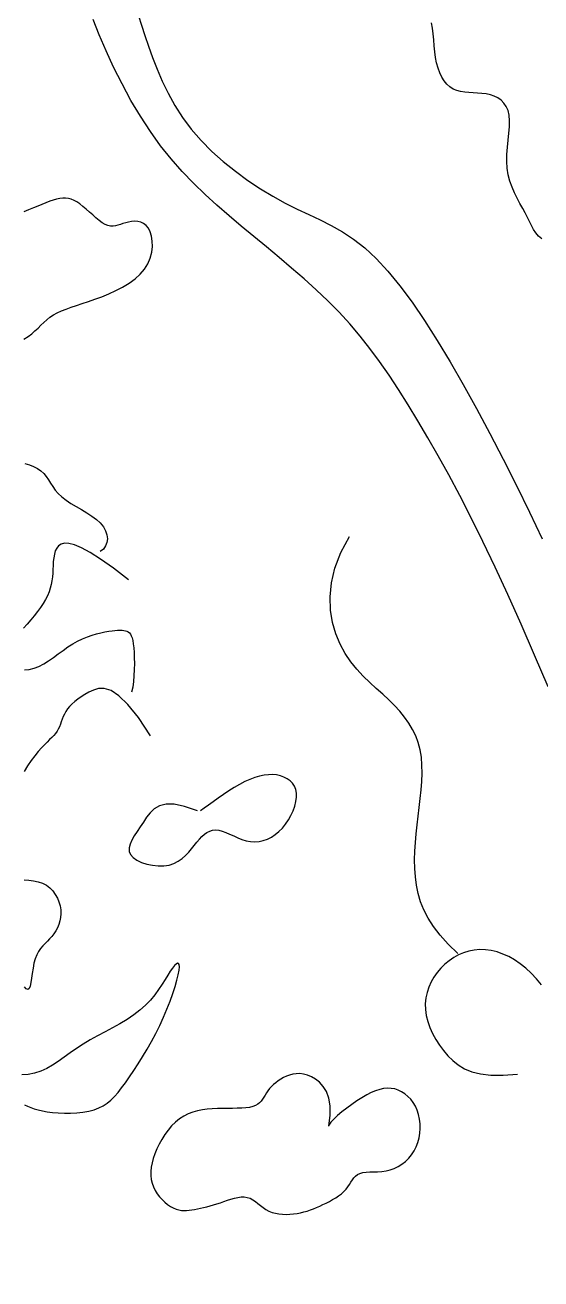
# Model space of a CAD drawing. Extents: x 2475 to 5335, y 627 to 2827.
# Drawn here: x 3945.7 to 4078.4, y 2049.3 to 2372.1 of the extents above; entities that cross this region are included whole.
import ezdxf

# ---------------------------------------------------------------- set-up
doc = ezdxf.new("R2010")
doc.units = 0
doc.header["$MEASUREMENT"] = 0
doc.layers.add('3', color=3, linetype='CONTINUOUS')
doc.layers.add('7', color=7, linetype='CONTINUOUS')

msp = doc.modelspace()

# ---------------------------------------------------------------- linework, layer by layer
at = {"layer": '3'}
for points in [[(4080.23, 2201.76), (4076.75, 2209.92), (4073.28, 2217.88), (4069.89, 2225.47), (4066.61, 2232.56), (4063.46, 2239.15), (4060.42, 2245.27), (4057.49, 2250.97), (4054.66, 2256.27), (4051.92, 2261.23), (4049.28, 2265.87), (4046.71, 2270.23), (4044.22, 2274.34), (4041.77, 2278.24), (4039.34, 2281.93), (4036.9, 2285.45), (4034.42, 2288.81), (4031.88, 2292.03), (4029.25, 2295.14), (4026.49, 2298.15), (4023.6, 2301.08), (4020.58, 2303.95), (4017.46, 2306.77), (4014.27, 2309.54), (4011.04, 2312.27), (4007.78, 2314.97), (4004.53, 2317.65), (4001.31, 2320.33), (3998.15, 2323.01), (3995.04, 2325.72), (3992, 2328.51), (3989.02, 2331.39), (3986.12, 2334.42), (3983.31, 2337.62), (3980.57, 2341.03), (3977.92, 2344.69), (3975.37, 2348.6), (3972.93, 2352.71), (3970.63, 2356.95), (3968.48, 2361.22), (3966.51, 2365.46), (3964.74, 2369.58), (3963.18, 2373.51)], [(3974.88, 2374.45), (3975.68, 2372.03), (3976.53, 2369.44), (3977.47, 2366.68), (3978.5, 2363.77), (3979.67, 2360.75), (3980.99, 2357.66), (3982.5, 2354.53), (3984.23, 2351.4), (3986.19, 2348.3), (3988.43, 2345.28), (3990.95, 2342.37), (3993.71, 2339.58), (3996.67, 2336.93), (3999.78, 2334.44), (4002.97, 2332.11), (4006.21, 2329.96), (4009.44, 2328.01), (4012.61, 2326.27), (4015.68, 2324.73), (4018.67, 2323.32), (4021.58, 2321.93), (4024.46, 2320.48), (4027.31, 2318.86), (4030.18, 2316.97), (4033.07, 2314.72), (4036.01, 2312.01), (4039.02, 2308.77), (4042.1, 2305), (4045.24, 2300.75), (4048.45, 2296.04), (4051.71, 2290.92), (4055.02, 2285.42), (4058.38, 2279.56), (4061.78, 2273.39), (4065.21, 2266.95), (4068.65, 2260.3), (4072.07, 2253.52), (4075.43, 2246.66), (4078.71, 2239.8)], [(4078.62, 2317.02), (4077.8, 2317.78), (4077.1, 2318.61), (4076.5, 2319.5), (4075.96, 2320.46), (4075.45, 2321.48), (4074.92, 2322.57), (4074.34, 2323.71), (4073.7, 2324.91), (4073, 2326.18), (4072.29, 2327.51), (4071.6, 2328.9), (4070.97, 2330.37), (4070.42, 2331.91), (4069.99, 2333.52), (4069.71, 2335.22), (4069.61, 2336.99), (4069.65, 2338.81), (4069.78, 2340.65), (4069.96, 2342.46), (4070.14, 2344.22), (4070.27, 2345.9), (4070.31, 2347.46), (4070.21, 2348.86), (4069.93, 2350.08), (4069.49, 2351.13), (4068.89, 2352.01), (4068.16, 2352.74), (4067.32, 2353.33), (4066.39, 2353.78), (4065.38, 2354.13), (4064.32, 2354.36), (4063.23, 2354.51), (4062.11, 2354.59), (4060.99, 2354.65), (4059.88, 2354.71), (4058.79, 2354.8), (4057.74, 2354.96), (4056.74, 2355.22), (4055.81, 2355.61), (4054.96, 2356.16), (4054.19, 2356.87), (4053.5, 2357.71), (4052.9, 2358.7), (4052.37, 2359.8), (4051.93, 2361.02), (4051.57, 2362.34), (4051.3, 2363.75), (4051.1, 2365.24), (4050.95, 2366.77), (4050.82, 2368.32), (4050.67, 2369.85), (4050.48, 2371.31), (4050.21, 2372.69)], [(3945.4, 2291.27), (3946.45, 2291.93), (3947.39, 2292.62), (3948.23, 2293.34), (3949.02, 2294.07), (3949.77, 2294.8), (3950.51, 2295.52), (3951.27, 2296.22), (3952.09, 2296.87), (3952.98, 2297.47), (3953.97, 2298.01), (3955.06, 2298.51), (3956.25, 2298.98), (3957.54, 2299.43), (3958.93, 2299.89), (3960.41, 2300.38), (3961.99, 2300.91), (3963.67, 2301.49), (3965.42, 2302.16), (3967.22, 2302.9), (3969.02, 2303.73), (3970.78, 2304.65), (3972.44, 2305.66), (3973.97, 2306.76), (3975.32, 2307.96), (3976.44, 2309.26), (3977.29, 2310.66), (3977.9, 2312.12), (3978.27, 2313.59), (3978.43, 2315.05), (3978.41, 2316.44), (3978.21, 2317.72), (3977.87, 2318.86), (3977.41, 2319.8), (3976.84, 2320.52), (3976.19, 2321.03), (3975.47, 2321.36), (3974.7, 2321.53), (3973.91, 2321.58), (3973.11, 2321.52), (3972.33, 2321.38), (3971.58, 2321.19), (3970.87, 2320.97), (3970.21, 2320.75), (3969.57, 2320.56), (3968.94, 2320.41), (3968.31, 2320.33), (3967.67, 2320.35), (3967.01, 2320.49), (3966.3, 2320.77), (3965.55, 2321.21), (3964.76, 2321.79), (3963.93, 2322.46), (3963.09, 2323.2), (3962.25, 2323.96), (3961.4, 2324.71), (3960.58, 2325.42), (3959.78, 2326.04), (3959.02, 2326.55), (3958.28, 2326.96), (3957.56, 2327.25), (3956.85, 2327.44), (3956.13, 2327.54), (3955.39, 2327.54), (3954.62, 2327.46), (3953.81, 2327.29), (3952.95, 2327.04), (3952.04, 2326.73), (3951.07, 2326.36), (3950.04, 2325.94), (3948.96, 2325.49), (3947.82, 2325.02), (3946.61, 2324.52), (3945.34, 2324.03)], [(3945.67, 2259.23), (3946.81, 2258.88), (3947.89, 2258.44), (3948.89, 2257.92), (3949.76, 2257.31), (3950.5, 2256.61), (3951.13, 2255.85), (3951.7, 2255.02), (3952.24, 2254.16), (3952.82, 2253.27), (3953.46, 2252.37), (3954.22, 2251.48), (3955.13, 2250.61), (3956.23, 2249.77), (3957.47, 2248.96), (3958.81, 2248.16), (3960.19, 2247.36), (3961.56, 2246.55), (3962.86, 2245.71), (3964.05, 2244.83), (3965.05, 2243.91), (3965.85, 2242.93), (3966.41, 2241.91), (3966.75, 2240.88), (3966.87, 2239.87), (3966.75, 2238.9), (3966.41, 2238.01), (3965.85, 2237.21), (3965.05, 2236.54)], [(4057.03, 2133.06), (4054.54, 2135.47), (4052.46, 2137.78), (4050.74, 2140.02), (4049.35, 2142.19), (4048.26, 2144.32), (4047.43, 2146.42), (4046.81, 2148.53), (4046.38, 2150.65), (4046.1, 2152.8), (4045.94, 2154.97), (4045.9, 2157.18), (4045.96, 2159.4), (4046.09, 2161.65), (4046.29, 2163.9), (4046.53, 2166.17), (4046.8, 2168.44), (4047.07, 2170.7), (4047.33, 2172.96), (4047.56, 2175.19), (4047.72, 2177.38), (4047.8, 2179.53), (4047.78, 2181.61), (4047.63, 2183.62), (4047.32, 2185.55), (4046.84, 2187.38), (4046.19, 2189.13), (4045.39, 2190.79), (4044.43, 2192.4), (4043.33, 2193.95), (4042.1, 2195.45), (4040.75, 2196.93), (4039.28, 2198.38), (4037.7, 2199.83), (4036.05, 2201.31), (4034.37, 2202.85), (4032.69, 2204.48), (4031.06, 2206.25), (4029.49, 2208.19), (4028.04, 2210.34), (4026.74, 2212.73), (4025.63, 2215.39), (4024.78, 2218.32), (4024.26, 2221.48), (4024.14, 2224.88), (4024.5, 2228.49), (4025.4, 2232.3), (4026.93, 2236.29), (4029.14, 2240.44)], [(3972.3, 2229.3), (3968.4, 2232.27), (3965.12, 2234.59), (3962.4, 2236.32), (3960.18, 2237.53), (3958.38, 2238.29), (3956.96, 2238.66), (3955.85, 2238.7), (3954.99, 2238.48), (3954.33, 2238.06), (3953.83, 2237.47), (3953.47, 2236.75), (3953.22, 2235.91), (3953.06, 2234.98), (3952.96, 2234), (3952.9, 2232.99), (3952.85, 2231.98), (3952.79, 2230.99), (3952.71, 2230.01), (3952.58, 2229.05), (3952.41, 2228.09), (3952.18, 2227.14), (3951.87, 2226.18), (3951.47, 2225.2), (3950.97, 2224.21), (3950.36, 2223.19), (3949.66, 2222.15), (3948.88, 2221.1), (3948.04, 2220.04), (3947.15, 2218.97), (3946.23, 2217.89), (3945.31, 2216.83)], [(3945.52, 2206.09), (3946.76, 2206.21), (3948.02, 2206.52), (3949.27, 2207.01), (3950.51, 2207.67), (3951.75, 2208.45), (3952.98, 2209.32), (3954.21, 2210.22), (3955.45, 2211.13), (3956.69, 2212.01), (3957.95, 2212.82), (3959.21, 2213.52), (3960.47, 2214.11), (3961.71, 2214.61), (3962.93, 2215.03), (3964.1, 2215.37), (3965.21, 2215.64), (3966.25, 2215.86), (3967.2, 2216.03), (3968.06, 2216.16), (3968.82, 2216.26), (3969.5, 2216.32), (3970.1, 2216.33), (3970.63, 2216.32), (3971.11, 2216.26), (3971.52, 2216.16), (3971.9, 2216.03), (3972.23, 2215.86), (3972.53, 2215.63), (3972.79, 2215.32), (3973.02, 2214.9), (3973.22, 2214.37), (3973.39, 2213.69), (3973.53, 2212.84), (3973.64, 2211.81), (3973.73, 2210.58), (3973.78, 2209.2), (3973.8, 2207.71), (3973.77, 2206.16), (3973.7, 2204.6), (3973.56, 2203.08), (3973.37, 2201.65), (3973.1, 2200.35)], [(3977.93, 2189.1), (3974.83, 2193.8), (3972.14, 2197.19), (3969.81, 2199.44), (3967.81, 2200.76), (3966.07, 2201.31), (3964.58, 2201.31), (3963.27, 2200.92), (3962.1, 2200.35), (3961.05, 2199.75), (3960.09, 2199.14), (3959.22, 2198.54), (3958.45, 2197.92), (3957.76, 2197.31), (3957.16, 2196.68), (3956.64, 2196.04), (3956.2, 2195.39), (3955.83, 2194.74), (3955.52, 2194.07), (3955.26, 2193.41), (3955.01, 2192.75), (3954.77, 2192.1), (3954.52, 2191.47), (3954.24, 2190.87), (3953.92, 2190.3), (3953.54, 2189.76), (3953.09, 2189.24), (3952.58, 2188.71), (3952.01, 2188.14), (3951.37, 2187.52), (3950.68, 2186.82), (3949.92, 2186.01), (3949.09, 2185.08), (3948.21, 2184), (3947.29, 2182.78), (3946.35, 2181.43), (3945.42, 2179.97)], [(3990.01, 2169.8), (3986.73, 2170.96), (3984.07, 2171.51), (3981.95, 2171.52), (3980.27, 2171.1), (3978.94, 2170.33), (3977.87, 2169.32), (3976.96, 2168.15), (3976.12, 2166.92), (3975.29, 2165.7), (3974.49, 2164.52), (3973.76, 2163.39), (3973.15, 2162.3), (3972.7, 2161.27), (3972.47, 2160.29), (3972.5, 2159.38), (3972.84, 2158.54), (3973.5, 2157.78), (3974.46, 2157.1), (3975.65, 2156.54), (3976.99, 2156.1), (3978.44, 2155.79), (3979.93, 2155.64), (3981.39, 2155.66), (3982.76, 2155.86), (3984, 2156.26), (3985.1, 2156.82), (3986.08, 2157.51), (3986.97, 2158.31), (3987.78, 2159.16), (3988.52, 2160.04), (3989.21, 2160.92), (3989.87, 2161.76), (3990.52, 2162.52), (3991.17, 2163.2), (3991.82, 2163.78), (3992.49, 2164.25), (3993.18, 2164.61), (3993.91, 2164.83), (3994.68, 2164.91), (3995.51, 2164.84), (3996.39, 2164.61), (3997.33, 2164.27), (3998.32, 2163.84), (3999.35, 2163.37), (4000.4, 2162.9), (4001.49, 2162.47), (4002.58, 2162.12), (4003.69, 2161.89), (4004.79, 2161.82), (4005.89, 2161.91), (4006.97, 2162.15), (4008.03, 2162.53), (4009.06, 2163.05), (4010.05, 2163.7), (4010.99, 2164.48), (4011.87, 2165.38), (4012.69, 2166.38), (4013.44, 2167.48), (4014.09, 2168.63), (4014.64, 2169.82), (4015.07, 2171.01), (4015.36, 2172.18), (4015.51, 2173.3), (4015.49, 2174.35), (4015.31, 2175.31), (4014.96, 2176.16), (4014.47, 2176.91), (4013.85, 2177.55), (4013.12, 2178.09), (4012.29, 2178.52), (4011.38, 2178.84), (4010.4, 2179.05), (4009.37, 2179.14), (4008.29, 2179.12), (4007.16, 2178.99), (4005.99, 2178.74), (4004.77, 2178.39), (4003.51, 2177.91), (4002.21, 2177.33), (4000.87, 2176.63), (3999.5, 2175.83), (3998.11, 2174.94), (3996.73, 2174.01), (3995.39, 2173.06), (3994.1, 2172.14), (3992.89, 2171.26), (3991.79, 2170.47), (3990.81, 2169.8)], [(3945.45, 2152.04), (3946.66, 2151.95), (3947.88, 2151.79), (3949.06, 2151.55), (3950.16, 2151.17), (3951.16, 2150.64), (3952.05, 2149.97), (3952.82, 2149.18), (3953.47, 2148.31), (3954, 2147.36), (3954.41, 2146.37), (3954.7, 2145.35), (3954.86, 2144.34), (3954.9, 2143.34), (3954.82, 2142.38), (3954.65, 2141.46), (3954.37, 2140.57), (3954.02, 2139.72), (3953.6, 2138.93), (3953.11, 2138.19), (3952.58, 2137.5), (3952.01, 2136.87), (3951.42, 2136.28), (3950.82, 2135.69), (3950.23, 2135.07), (3949.67, 2134.4), (3949.15, 2133.64), (3948.68, 2132.76), (3948.29, 2131.74), (3947.97, 2130.56), (3947.73, 2129.28), (3947.53, 2127.98), (3947.35, 2126.73), (3947.17, 2125.62), (3946.97, 2124.71), (3946.72, 2124.09), (3946.41, 2123.83), (3946.01, 2123.99), (3945.55, 2124.5)], [(4078.52, 2125.02), (4077.21, 2126.59), (4075.87, 2128.02), (4074.48, 2129.31), (4073.05, 2130.45), (4071.59, 2131.44), (4070.11, 2132.28), (4068.61, 2132.96), (4067.11, 2133.49), (4065.62, 2133.86), (4064.13, 2134.06), (4062.67, 2134.11), (4061.24, 2133.99), (4059.84, 2133.71), (4058.49, 2133.29), (4057.19, 2132.72), (4055.95, 2132.04), (4054.77, 2131.23), (4053.67, 2130.32), (4052.64, 2129.31), (4051.71, 2128.21), (4050.88, 2127.03), (4050.16, 2125.77), (4049.56, 2124.46), (4049.11, 2123.08), (4048.8, 2121.65), (4048.65, 2120.17), (4048.68, 2118.66), (4048.88, 2117.13), (4049.27, 2115.57), (4049.81, 2114.02), (4050.5, 2112.48), (4051.32, 2110.97), (4052.27, 2109.51), (4053.32, 2108.1), (4054.47, 2106.77), (4055.72, 2105.53), (4057.12, 2104.41), (4058.73, 2103.44), (4060.63, 2102.66), (4062.88, 2102.1), (4065.54, 2101.79), (4068.69, 2101.77), (4072.39, 2102.07)], [(3945.51, 2094.11), (3946.29, 2093.78), (3947.13, 2093.45), (3948.04, 2093.13), (3949.03, 2092.83), (3950.14, 2092.56), (3951.37, 2092.34), (3952.75, 2092.16), (3954.24, 2092.05), (3955.81, 2091.99), (3957.41, 2092), (3959.01, 2092.09), (3960.58, 2092.26), (3962.07, 2092.52), (3963.45, 2092.88), (3964.68, 2093.33), (3965.8, 2093.89), (3966.82, 2094.56), (3967.77, 2095.35), (3968.69, 2096.27), (3969.6, 2097.32), (3970.52, 2098.51), (3971.49, 2099.84), (3972.53, 2101.32), (3973.63, 2102.94), (3974.77, 2104.67), (3975.92, 2106.51), (3977.07, 2108.44), (3978.21, 2110.44), (3979.31, 2112.49), (3980.35, 2114.59), (3981.31, 2116.7), (3982.2, 2118.8), (3982.99, 2120.85), (3983.68, 2122.79), (3984.27, 2124.6), (3984.74, 2126.23), (3985.09, 2127.64), (3985.31, 2128.79), (3985.39, 2129.65), (3985.35, 2130.22), (3985.19, 2130.52), (3984.93, 2130.57), (3984.57, 2130.37), (3984.12, 2129.96), (3983.61, 2129.34), (3983.03, 2128.52), (3982.4, 2127.54), (3981.7, 2126.41), (3980.92, 2125.17), (3980.05, 2123.85), (3979.06, 2122.49), (3977.94, 2121.12), (3976.67, 2119.77), (3975.25, 2118.47), (3973.66, 2117.26), (3971.93, 2116.11), (3970.09, 2115.02), (3968.19, 2113.97), (3966.26, 2112.93), (3964.33, 2111.89), (3962.44, 2110.84), (3960.63, 2109.76), (3958.92, 2108.64), (3957.3, 2107.5), (3955.75, 2106.37), (3954.24, 2105.31), (3952.75, 2104.32), (3951.25, 2103.47), (3949.73, 2102.77), (3948.15, 2102.26), (3946.51, 2101.96), (3944.82, 2101.88)], [(4023.86, 2088.68), (4024.2, 2091.48), (4024.17, 2093.86), (4023.82, 2095.87), (4023.21, 2097.53), (4022.4, 2098.88), (4021.44, 2099.94), (4020.41, 2100.76), (4019.35, 2101.37), (4018.32, 2101.79), (4017.32, 2102.05), (4016.36, 2102.16), (4015.43, 2102.15), (4014.55, 2102.02), (4013.71, 2101.8), (4012.91, 2101.5), (4012.16, 2101.15), (4011.45, 2100.75), (4010.78, 2100.31), (4010.17, 2099.84), (4009.6, 2099.34), (4009.07, 2098.83), (4008.59, 2098.3), (4008.15, 2097.75), (4007.77, 2097.21), (4007.42, 2096.66), (4007.09, 2096.12), (4006.77, 2095.61), (4006.41, 2095.12), (4006.01, 2094.67), (4005.54, 2094.28), (4004.96, 2093.94), (4004.27, 2093.67), (4003.44, 2093.48), (4002.48, 2093.36), (4001.42, 2093.28), (4000.27, 2093.25), (3999.05, 2093.23), (3997.78, 2093.23), (3996.48, 2093.22), (3995.16, 2093.19), (3993.86, 2093.12), (3992.57, 2093.01), (3991.29, 2092.83), (3990.04, 2092.58), (3988.82, 2092.23), (3987.64, 2091.78), (3986.5, 2091.21), (3985.41, 2090.51), (3984.37, 2089.66), (3983.39, 2088.69), (3982.47, 2087.61), (3981.63, 2086.46), (3980.86, 2085.25), (3980.17, 2084.01), (3979.57, 2082.77), (3979.07, 2081.53), (3978.66, 2080.33), (3978.35, 2079.17), (3978.15, 2078.05), (3978.05, 2076.96), (3978.05, 2075.92), (3978.16, 2074.91), (3978.38, 2073.94), (3978.7, 2073), (3979.14, 2072.11), (3979.66, 2071.26), (3980.27, 2070.47), (3980.93, 2069.74), (3981.63, 2069.08), (3982.36, 2068.5), (3983.1, 2068), (3983.82, 2067.6), (3984.53, 2067.3), (3985.21, 2067.1), (3985.89, 2066.97), (3986.55, 2066.91), (3987.22, 2066.92), (3987.9, 2066.98), (3988.59, 2067.07), (3989.31, 2067.2), (3990.06, 2067.34), (3990.83, 2067.51), (3991.63, 2067.7), (3992.46, 2067.9), (3993.3, 2068.13), (3994.16, 2068.38), (3995.04, 2068.65), (3995.94, 2068.94), (3996.84, 2069.26), (3997.75, 2069.57), (3998.65, 2069.87), (3999.54, 2070.12), (4000.42, 2070.32), (4001.26, 2070.43), (4002.08, 2070.44), (4002.85, 2070.32), (4003.57, 2070.07), (4004.26, 2069.71), (4004.93, 2069.26), (4005.59, 2068.76), (4006.25, 2068.23), (4006.93, 2067.7), (4007.65, 2067.22), (4008.42, 2066.79), (4009.24, 2066.46), (4010.11, 2066.21), (4011.01, 2066.05), (4011.95, 2065.95), (4012.89, 2065.93), (4013.84, 2065.96), (4014.78, 2066.05), (4015.69, 2066.18), (4016.58, 2066.35), (4017.43, 2066.56), (4018.26, 2066.8), (4019.08, 2067.08), (4019.89, 2067.38), (4020.69, 2067.71), (4021.5, 2068.07), (4022.32, 2068.46), (4023.15, 2068.86), (4023.98, 2069.29), (4024.8, 2069.75), (4025.59, 2070.23), (4026.35, 2070.73), (4027.05, 2071.26), (4027.69, 2071.82), (4028.25, 2072.4), (4028.73, 2073), (4029.14, 2073.61), (4029.52, 2074.22), (4029.89, 2074.8), (4030.28, 2075.33), (4030.71, 2075.8), (4031.22, 2076.2), (4031.83, 2076.5), (4032.56, 2076.69), (4033.4, 2076.8), (4034.34, 2076.85), (4035.34, 2076.88), (4036.39, 2076.92), (4037.47, 2077), (4038.56, 2077.15), (4039.63, 2077.39), (4040.68, 2077.76), (4041.69, 2078.25), (4042.65, 2078.85), (4043.55, 2079.56), (4044.37, 2080.37), (4045.11, 2081.27), (4045.76, 2082.26), (4046.3, 2083.32), (4046.73, 2084.45), (4047.05, 2085.62), (4047.25, 2086.84), (4047.34, 2088.06), (4047.32, 2089.28), (4047.19, 2090.48), (4046.94, 2091.64), (4046.59, 2092.74), (4046.12, 2093.77), (4045.56, 2094.71), (4044.91, 2095.56), (4044.18, 2096.32), (4043.39, 2096.97), (4042.56, 2097.51), (4041.68, 2097.93), (4040.77, 2098.22), (4039.85, 2098.38), (4038.9, 2098.42), (4037.93, 2098.32), (4036.92, 2098.09), (4035.86, 2097.74), (4034.75, 2097.27), (4033.59, 2096.68), (4032.36, 2095.97), (4031.06, 2095.15), (4029.74, 2094.24), (4028.44, 2093.29), (4027.21, 2092.32), (4026.09, 2091.36), (4025.13, 2090.45), (4024.37, 2089.63), (4023.86, 2088.92)]]:
    msp.add_lwpolyline(points, dxfattribs=at)
at = {"layer": '7'}
for radius in [640, 600]:
    msp.add_circle((3904.88, 1987.44), radius, dxfattribs=at)

doc.saveas('drawing.dxf')
